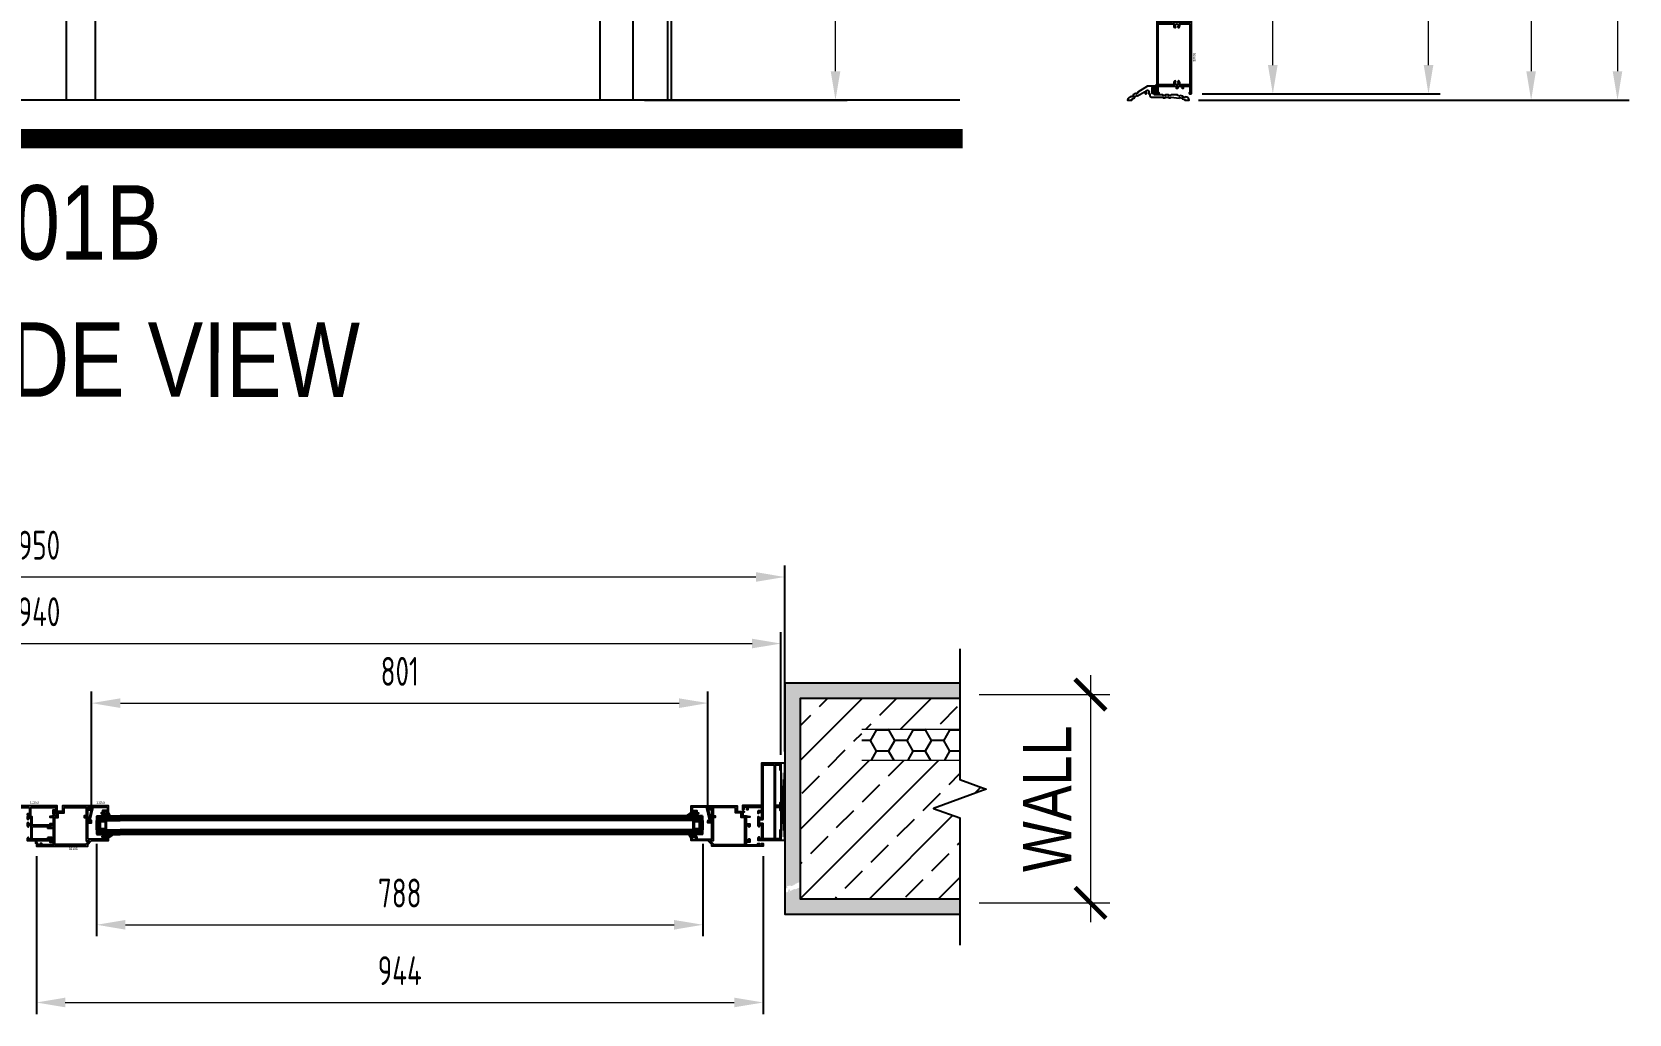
# Model space of a CAD drawing. Header units: inches. Extents: x 73201 to 76807, y -104362 to -100177.
# Drawn here: x 74732 to 76807, y -104232 to -102958 of the extents above; entities that cross this region are included whole.
import ezdxf
from ezdxf.enums import TextEntityAlignment as Align

# ---------------------------------------------------------------- set-up
doc = ezdxf.new("R2010")
doc.units = ezdxf.units.IN
doc.header["$MEASUREMENT"] = 0
doc.header["$PDMODE"] = 2
doc.linetypes.add('CONTINUA', pattern=[0])
for name, color, linetype in [('ALF - Aluminum Section', 3, 'Continuous'), ('DIM-IN', 12, 'Continuous'), ('HAT-WIN', 8, 'Continuous'), ('INSULATION', 27, 'Continuous'), ('PC HATCH', 44, 'Continuous'), ('screen', 7, 'Continuous'), ('STAIR', 9, 'Continuous'), ('TITLE', 1, 'Continuous'), ('WALL', 232, 'Continuous')]:
    doc.layers.add(name, color=color, linetype=linetype)
doc.styles.add('DIM TEXT', font='dim.shx', dxfattribs={"width": 0.8})
doc.styles.add('ORGADATA', font='txt', dxfattribs={"oblique": 1})
doc.styles.add('style1', font='sanss___.ttf', dxfattribs={"width": 0.8})
doc.styles.add('STYLETITLE', font='arial.ttf', dxfattribs={"height": 5})
doc.dimstyles.new('DIM-IN', dxfattribs={"dimtxt": 62.5, "dimasz": 40, "dimexe": 25, "dimexo": 25, "dimgap": 25, "dimtad": 1, "dimdec": 0, "dimzin": 0, "dimdsep": 46, "dimtxsty": 'style1', "dimblk": 'ARCHTICK', "dimcen": 0.09, "dimdle": 25, "dimclrd": 1, "dimclre": 1, "dimclrt": 2, "dimadec": 0, "dimazin": 0, "dimtfac": 1, "dimtdec": 0, "dimtofl": 0, "dimtmove": 2, "dimatfit": 3, "dimfxl": 0, "dimtolj": 1, "dimtzin": 0, "dimlwd": 9, "dimlwe": 9, "dimarcsym": 0})
doc.dimstyles.new('PMI-15', dxfattribs={"dimscale": 15, "dimtxt": 2.5, "dimasz": 2.5, "dimexe": 1, "dimexo": 1, "dimgap": 1.5, "dimtad": 1, "dimdec": 0, "dimzin": 0, "dimdsep": 46, "dimtxsty": 'DIM TEXT', "dimcen": 0, "dimclrd": 252, "dimclre": 252, "dimclrt": 1, "dimadec": 1, "dimazin": 0, "dimtfac": 1, "dimtdec": 0, "dimtofl": 0, "dimtmove": 0, "dimatfit": 3, "dimfxl": 0, "dimtolj": 1, "dimtzin": 0, "dimlwd": 9, "dimlwe": -1, "dimarcsym": 0})

# ---------------------------------------------------------------- blocks, each defined once
blk = doc.blocks.new('APC-16101', base_point=(36.08, 16.13))
at = {"color": 40, "linetype": 'Continuous'}
blk.add_lwpolyline([(71.08, 34.13), (62.08, 34.13), (49.55, 26.491), (49.63, 25.462), (47.488, 24.173), (46.544, 24.772), (43.546, 22.966), (43.633, 21.852), (41.492, 20.562), (40.674, 21.081), (37.666, 19.246, 0.230508), (36.08, 16.13), (41.773, 16.13), (41.773, 17.23), (45.181, 19.282), (45.093, 20.396), (48.092, 22.202), (49.036, 21.603), (58.080822, 27.048893, 0.173459), (59.039923, 24.530167, 1.00023), (60.559846, 25.830334, -2.170229), (63.600923, 25.829833, 0.969922), (65.08, 24.48499), (65.08, 22.13, 0.414214), (67.08, 20.13), (82.08, 20.13), (82.58, 19.13), (85.08, 19.13), (85.58, 20.13), (89.08, 20.13), (89.58, 19.13), (92.08, 19.13), (92.58, 20.13), (103.04, 18.868), (103.775, 19.71), (107.163, 18.832), (107.396, 17.739), (110.387, 16.964), (110.387, 16.13), (116.08, 16.13, 0.334698), (113.111, 19.921), (111.191, 20.434), (110.51, 19.653), (108.09, 20.28), (107.856, 21.373), (104.468, 22.252), (103.733, 21.409), (101.313, 22.036), (101.08, 23.13), (92.58, 23.13), (92.08, 22.13), (89.58, 22.13), (89.08, 23.13), (85.58, 23.13), (85.08, 22.13), (82.58, 22.13), (82.08, 23.13), (71.08, 23.13), (71.08, 26.13), (70.08, 26.13), (69.08, 24.63), (68.08, 24.63), (68.08, 32.63), (69.08, 32.63), (70.08, 31.13), (71.08, 31.13), (71.08, 34.13)], format="xyb", close=True, dxfattribs=at)
blk = doc.blocks.new('*U121')
at = {"color": 1, "linetype": 'Continuous'}
for p, q in [((0.707962, 7.023818), (1.20759, 6.52419)), ((0.801602, 12.115379), (1.286696, 12.600473)), ((0.888922, 11.085499), (1.567108, 10.407313)), ((0.893309, 10.085766), (2.641304, 11.83376)), ((0.893309, 8.959792), (2.819341, 7.03376)), ((0.893309, 7.964445), (1.536694, 8.60783)), ((1.92948, 6.879296), (5.802508, 10.752324)), ((2.261982, 11.83376), (3.594064, 10.501677)), ((2.936021, 12.128477), (5.936021, 15.128477)), ((2.936021, 14.249798), (3.619983, 14.93376)), ((2.936021, 13.281041), (4.322119, 11.894943)), ((2.936021, 5.764516), (4.765011, 7.593507)), ((2.936021, 6.91708), (5.166778, 4.686323)), ((2.936021, 4.795759), (3.198021, 4.53376)), ((3.036021, 10.107157), (3.773036, 10.844172)), ((3.036021, 8.9384), (4.765156, 7.209265)), ((3.404622, 14.93376), (5.050174, 13.288208)), ((3.594064, 10.501677), (5.431677, 8.664064)), ((3.773036, 10.844172), (5.13602, 12.207156)), ((3.826585, 4.53376), (5.756744, 6.463919)), ((4.322119, 11.894943), (5.918417, 10.298645)), ((4.77974, 15.679963), (5.778228, 14.681474)), ((4.904213, 7.070208), (5.729975, 6.244446)), ((4.926809, 7.755305), (5.608519, 8.437014)), ((4.954608, 16.268384), (5.300673, 16.61445)), ((5.050174, 13.288208), (5.249779, 13.088604)), ((5.709815, 8.385927), (5.854738, 8.241003)), ((5.778228, 14.681474), (5.936021, 14.523681))]:
    blk.add_line(p, q, dxfattribs=at)
blk = doc.blocks.new('APC-TH00001', base_point=(0.672197, 4.53376))
at = {"color": 1, "linetype": 'Continuous'}
for points in [[(1.245281, 12.633597, 0.522581), (0.777943, 12.394426), (0.893309, 11.03376), (0.893309, 7.93376), (0.731319, 7.066127, 0.79793), (1.245281, 6.544642), (2.245281, 7.03376), (2.936021, 7.03376), (2.936021, 4.53376), (4.635881, 4.53376, 0.379095), (5.628525, 5.412687), (5.936021, 7.93376), (5.928908, 7.875438, 1.022189), (4.935985, 8.03351), (4.865649, 5.900956), (4.765649, 5.900956), (4.764801, 8.151234, -0.309074), (4.89215, 8.337573, 0.350249), (5.936021, 10.033759, 0.224018), (5.208178, 11.577009, -0.224338), (5.136021, 11.731333), (5.13602, 12.53376, -0.261971), (5.63602, 13.533761), (5.736021, 13.533761, 0.324936), (5.936021, 13.833761), (5.936021, 16.133118, 0.865075), (4.956738, 16.275552), (4.706749, 15.434352, -0.331924), (4.035752, 14.93376), (2.936021, 14.93376), (2.936021, 11.83376), (2.245281, 11.83376), (1.245281, 12.633597)], [(3.036021, 10.233759), (3.036021, 8.633759, -0.414214), (2.536021, 8.133759), (2.036021, 8.133759, -0.414214), (1.536021, 8.633759), (1.536021, 10.233759, -0.414214), (2.036021, 10.733759), (2.536021, 10.733759, -0.414214), (3.036021, 10.233759)]]:
    blk.add_lwpolyline(points, format="xyb", close=True, dxfattribs=at)
at = {"color": 1}
blk.add_blockref('*U121', (0, 0), dxfattribs=at)
blk = doc.blocks.new('APC-33065', base_point=(100.3, -57.1))
at = {"color": 40, "linetype": 'Continuous'}
for points in [[(100.3, -57.1), (100.3, 62.9), (105.3, 62.9), (105.3, 61.25, -1), (104.1, 61.25), (104.1, 61.65), (101.8, 61.65), (101.8, 56.65), (104.1, 56.65), (104.1, 57.05, -1), (105.3, 57.05), (105.3, 55.4), (102.3, 55.4), (102.3, 35.9), (123.5, 35.9), (123.5, 40.9), (125.7, 40.9, -0.414214), (127.3, 39.3), (127.3, 38.9), (125.3, 38.9), (125.3, 35.9), (143.3, 35.9), (143.3, 38.9), (141.3, 38.9), (141.3, 39.3, -0.414214), (142.9, 40.9), (145.3, 40.9), (145.3, -57.1), (143.3, -57.1, -0.414214), (142.3, -56.1), (142.3, -55.6), (143.3, -55.6), (143.3, -47.1), (120, -47.1), (120, -49.4), (118, -49.4, -1), (118, -48.4), (119, -48.4), (119, -47.1), (111.5, -47.1), (111.5, -48.4), (112.5, -48.4, -1), (112.5, -49.4), (110.5, -49.4), (110.5, -47.1), (102.3, -47.1), (102.3, -55.6), (103.3, -55.6), (103.3, -56.1, -0.414214), (102.3, -57.1), (100.3, -57.1)], [(102.3, 33.9), (102.3, -45.1), (115.835898, -45.1, -0.317837), (116.259681, -40.50068, -1), (117.779841, -41.80034, 2.170601), (120.820159, -41.80034, -1), (122.340319, -40.50068, -0.317837), (122.764102, -45.1), (143.3, -45.1), (143.3, 33.9), (122.764102, 33.9, -0.317837), (122.340319, 29.30068, -1), (120.820159, 30.60034, 2.170601), (117.779841, 30.60034, -1), (116.259681, 29.30068, -0.317837), (115.835898, 33.9), (102.3, 33.9)]]:
    blk.add_lwpolyline(points, format="xyb", close=True, dxfattribs=at)
blk = doc.blocks.new('APC-11600', base_point=(-100, 0))
at = {"color": 40, "linetype": 'Continuous'}
for points in [[(0, 30), (-12.75, 30, -1), (-12.75, 31.5), (-2, 31.5), (-2, 36.9), (-43, 36.9), (-43, 31.5), (-39.75, 31.5, -1), (-39.75, 30), (-48.25, 30, -1), (-48.25, 31.5), (-45, 31.5), (-45, 36.9), (-98, 36.9), (-98, 31.5), (-91.75, 31.5, -1), (-91.75, 30), (-100, 30), (-100, 55), (-45, 55), (-45, 80), (-39.8, 80), (-39.8, 78.45, -0.414214), (-40.55, 77.7), (-41.1, 77.7), (-41.1, 78.6), (-43.5, 78.6), (-43.5, 73.8), (-41.1, 73.8), (-41.1, 74.7), (-40.55, 74.7, -0.414214), (-39.8, 73.95), (-39.8, 72.4), (-43, 72.4), (-43, 55), (-38, 55), (-38, 59.5, -0.414214), (-37.5, 60), (-35.541204, 60, -0.339454), (-35.251427, 59.777646), (-35.010272, 58.877646, -0.493145), (-35.30005, 58.5), (-36.5, 58.5), (-36.5, 55), (-29, 55), (-29, 58.5), (-30.2, 58.5, -0.493145), (-30.489778, 58.877646), (-30.248623, 59.777646, -0.339454), (-29.958846, 60), (-19.3, 60, -0.414214), (-17.8, 58.5), (-17.8, 58), (-19.9, 58), (-19.9, 55), (-1.8, 55), (-1.8, 58), (-4, 58), (-4, 58.4, -0.414214), (-2.4, 60), (0, 60)], [(-27.5, 53), (-98, 53), (-98, 38.9), (-2, 38.9), (-2, 53), (-21.3999, 53, -0.414214), (-21.8999, 53.5), (-21.8999, 58), (-26.4, 58, 0.414214), (-27, 57.4), (-27, 53.5, -0.414214), (-27.5, 53)]]:
    blk.add_lwpolyline(points, format="xyb", close=True, dxfattribs=at)
blk = doc.blocks.new('APC-32105', base_point=(-48.2, -23.67))
at = {"color": 40, "linetype": 'Continuous'}
blk.add_lwpolyline([(3.8, 48.08), (3.8, 10.33), (-3.2, 10.33), (-3.2, 1.23, -0.857195), (-4.176627, 1.078915), (-4.7, 2.73), (-9.2, 2.73), (-9.2, -1.67), (-9.703995, -5.833078, -0.938672), (-10.7, -5.77), (-10.7, -1.67), (-14.7, -1.67), (-14.95, -1.42), (-15.2, -1.67), (-19.2, -1.67), (-19.2, -6.27), (-22.95, -6.27, -1), (-22.95, -4.77), (-21.2, -4.77), (-21.2, -1.67), (-41.2, -1.67), (-41.2, -4.77), (-39.45, -4.77, -1), (-39.45, -6.27), (-43.2, -6.27), (-43.2, -1.67), (-46.6, -1.67), (-46.6, -16.67), (-44.7, -16.67), (-44.7, -18.37, -1), (-45.7, -18.37), (-45.7, -17.92), (-47.2, -17.92), (-47.2, -22.42), (-45.7, -22.42), (-45.7, -21.97, -1), (-44.7, -21.97), (-44.7, -23.67), (-48.2, -23.67), (-48.2, 43.08), (-46.2, 43.08), (-41, 48.08), (-41, 70.08), (-36.3, 70.08), (-36.3, 68.33, -1), (-37.3, 68.33), (-37.3, 68.83), (-39.8, 68.83), (-39.8, 63.83), (-37.3, 63.83), (-37.3, 64.33, -1), (-36.3, 64.33), (-36.3, 62.58), (-39.3, 62.58), (-39.3, 44.33, 0.414216), (-38.049989, 43.08), (-18, 43.08), (-18, 48.08), (-15.8, 48.08, -0.414214), (-14.2, 46.48), (-14.2, 46.08), (-16.2, 46.08), (-16.2, 43.08), (1.8, 43.08), (1.8, 46.08), (-0.2, 46.08), (-0.2, 46.48, -0.414214), (1.4, 48.08), (3.8, 48.08)], format="xyb", close=True, dxfattribs=at)
blk.add_lwpolyline([(1.8, 12.33), (1.8, 41.08), (-9.2, 41.08), (-9.2, 38.58), (-11.2, 38.58), (-11.2, 41.08), (-41.3, 41.08), (-41.3, 45.016971), (-46.2, 40.305432), (-46.2, 0.33), (-11.2, 0.33), (-11.2, 4.73), (-5.2, 4.73), (-5.2, 12.33), (1.8, 12.33)], close=True, dxfattribs=at)
blk = doc.blocks.new('APC-11256', base_point=(6.8, -49.1))
at = {"color": 40, "linetype": 'Continuous'}
blk.add_lwpolyline([(17.4, -31.95, -1), (16.3, -31.95), (16.3, -28.85, -1), (17.4, -28.85), (17.4, -29.3), (19.2, -29.3), (19.2, -24.3), (17.4, -24.3), (17.4, -24.75, -1), (16.3, -24.75), (16.3, -22.8), (26.3, -22.8), (26.3, -44.05, -0.830877), (24.850333, -44.320123), (22.4, -44.900701), (22.4, -46.9), (22.8, -47.13094), (22.8, -47.3), (21.1, -49), (21.1, -45.208721), (9.4, -47.980898), (9.4, -48.1, -0.833502), (7.464895, -48.454372), (6.8, -46.7), (8.3, -46.7), (24.8, -42.790519), (24.8, -25.3, 0.414225), (23.799961, -24.3), (21.3, -24.3, 0.414223), (20.3, -25.300034), (20.3, -30.4), (17.4, -30.4), (17.4, -31.95)], format="xyb", close=True, dxfattribs=at)
blk = doc.blocks.new('APC-R005006E', base_point=(56.882605, -4.18531))
at = {"color": 1, "linetype": 'Continuous'}
for p, q in [((54.447421, -1.630742), (54.14923, -1.928934)), ((56.882626, -5.251091), (54.169266, -2.537731)), ((54.176237, -1.455673), (58.145523, -4.018134)), ((55.321092, -10.424749), (54.185808, -9.289465)), ((55.266005, -2.159197), (54.188485, -3.236716)), ((56.882618, -5.930737), (54.20117, -8.612185)), ((56.88261, -6.598113), (54.20334, -3.918844)), ((55.836286, -9.592904), (54.212246, -7.968865)), ((56.084589, -2.687652), (54.213771, -4.558469)), ((56.882634, -4.583683), (54.220608, -7.245709)), ((56.866673, -7.929214), (54.221505, -5.284046)), ((56.351479, -8.761059), (54.224304, -6.633884)), ((56.903172, -3.216106), (54.224638, -5.894641)), ((57.18189, -6.978504), (54.31394, -9.846454)), ((54.314396, -11.7), (54.43258, -10.080754)), ((55.708985, -9.798447), (54.354311, -11.153122)), ((54.805899, -11.256594), (54.37799, -10.828686)), ((57.348864, -7.150655), (54.504775, -11.742796)), ((57.166599, -4.188025), (54.904197, -1.925624)), ((56.882636, -4.346484), (56.882608, -6.823128)), ((56.982608, -6.92313), (57.262171, -7.000812)), ((58.1, -4.207171), (57.051075, -4.185656)), ((57.721756, -3.744561), (57.276047, -4.19027)), ((57.358515, -7.074018), (57.288965, -7.004469))]:
    blk.add_line(p, q, dxfattribs=at)
for centre, radius, start, end in [((54.16258, -1.482384), 0.03, 62.920284, 180), ((-66.656758, -6.209639), 120.881807, 358.368866, 2.241204), ((54.505588, -9.673056), 0.330292, 176.086981, 191.06523), ((53.898073, -10.212565), 0.55406, 16.875586, 59.240777), ((54.414396, -11.7), 0.1, 180, 334.6618), ((54.33258, -10.080754), 0.1, 0, 16.875586), ((57.040631, -4.343336), 0.158026, 86.210245, 181.141449), ((56.982608, -6.82313), 0.1, 179.999171, 270), ((57.262171, -7.100812), 0.1, 330.103655, 90), ((58.1, -4.107171), 0.1, 270, 62.920284)]:
    blk.add_arc(centre, radius, start, end, dxfattribs=at)
blk = doc.blocks.new('*U152')
at = {"color": 7, "linetype": 'Continuous'}
for p, q in [((-143.005684, 3238.6), (-131.005684, 3238.6)), ((-143.005684, 3238.2), (-131.005684, 3238.2)), ((-143.005684, 3237.8), (-131.005684, 3237.8)), ((-143.005684, 3237.4), (-131.005684, 3237.4)), ((-143.005684, 3237), (-131.005684, 3237)), ((-143.005684, 3236.6), (-131.005684, 3236.6)), ((-143.005684, 3236.2), (-141.805684, 3236.2)), ((-132.205684, 3236.2), (-131.005684, 3236.2)), ((-143.005684, 3235.8), (-142.205684, 3235.8)), ((-143.005684, 3235.4), (-142.605684, 3235.4)), ((-143.005684, 3235), (-142.995684, 3235)), ((-131.805684, 3235.8), (-131.005684, 3235.8)), ((-131.405684, 3235.4), (-131.005684, 3235.4)), ((-131.015684, 3235), (-131.005684, 3235))]:
    blk.add_line(p, q, dxfattribs=at)
blk = doc.blocks.new('APC-S032004E', base_point=(91.251609, -5.836221))
at = {"color": 1, "linetype": 'Continuous'}
for p, q in [((88.304506, -1.34813), (88.914441, -0.738195)), ((88.378472, -10.638825), (89.721774, -12.481602)), ((88.385173, -5.810393), (91.436409, -8.861629)), ((88.405711, -10.676193), (88.84281, -10.239095)), ((88.598218, -1.982322), (92.509035, -5.89314)), ((88.614549, -6.42624), (89.041749, -5.999041)), ((88.642414, -10.108749), (89.166207, -10.632542)), ((89.457827, -6.237801), (88.67278, -5.787314)), ((88.73599, -0.773056), (90.976745, -3.013811)), ((89.435534, -10.960207), (88.751294, -10.127756)), ((88.758831, -2.240843), (89.740428, -1.259246)), ((88.973644, -11.455299), (89.455143, -10.9738)), ((89.17056, -7.217268), (91.967686, -4.420142)), ((89.246127, -3.100586), (90.297242, -2.04947)), ((89.535158, -11.001493), (91.242531, -12.708866)), ((89.541577, -12.234404), (91.35133, -10.424651)), ((92.781706, -5.575387), (89.552996, -0.993245)), ((89.632379, -8.102487), (91.251609, -6.483257)), ((89.666991, -4.02676), (90.854057, -2.839694)), ((89.739534, -8.511792), (91.173323, -9.945582)), ((89.744961, -4.476104), (91.160691, -5.891834)), ((89.750025, -4.613286), (89.757367, -6.06332)), ((89.753438, -5.287351), (91.410871, -3.629918)), ((89.756208, -5.834389), (91.251609, -7.329791)), ((89.75821, -12.571584), (91.242531, -14.055905)), ((89.75908, -9.322824), (91.251609, -7.830295)), ((89.75908, -8.782954), (89.75908, -10.802929)), ((89.75908, -10.669863), (91.173323, -9.25562)), ((89.75908, -9.878377), (91.242531, -11.361828)), ((89.760156, -12.599414), (89.760156, -13.32027)), ((89.763955, -13.359065), (91.242531, -11.880489)), ((89.802676, -13.44356), (90.647985, -14.523289)), ((90.340072, -14.129986), (91.242531, -13.227527)), ((91.173323, -10.424651), (91.173323, -8.861629)), ((91.173323, -8.861629), (92.570868, -8.861629)), ((92.570868, -10.424651), (91.173323, -10.424651)), ((91.242531, -14.087122), (91.242531, -11.081977)), ((91.242531, -11.081977), (92.441386, -11.081977)), ((91.251609, -8.204303), (91.251609, -6.101772)), ((92.441386, -8.204303), (91.251609, -8.204303)), ((91.281373, -5.836221), (91.922908, -5.89314)), ((91.567314, -8.861629), (92.22464, -8.204303)), ((91.652393, -10.424651), (92.309719, -11.081977)), ((91.848342, -5.886524), (92.524501, -5.210365)), ((91.922908, -5.89314), (92.320107, -5.89314)), ((92.041043, -11.081977), (93.228537, -9.894483)), ((92.126122, -8.204303), (93.228537, -9.306718)), ((92.320107, -5.89314), (92.598981, -5.89314)), ((92.47276, -11.245019), (92.623469, -11.395727)), ((92.512153, -7.91679), (92.581446, -7.847497)), ((93.228537, -8.510477), (92.553493, -7.818858)), ((92.553493, -11.467422), (93.228537, -10.775803)), ((92.570868, -9.205114), (93.228537, -8.547444)), ((92.570868, -8.861629), (92.570868, -10.424651)), ((92.570868, -9.996087), (93.228537, -10.653757)), ((93.228537, -10.775803), (93.228537, -8.510477))]:
    blk.add_line(p, q, dxfattribs=at)
for centre, radius, start, end in [((88.510815, -5.979677), 0.210815, 99.895238, 225.918561), ((88.620938, -10.429855), 0.320092, 101.360732, 220.756604), ((88.906408, -1.352107), 0.601915, 116.623646, 213.658301), ((82.810673, -11.096689), 7.449703, 25.498485, 41.801068), ((75.047549, -10.580251), 16.048209, 25.470036, 33.658301), ((88.543245, -6.16558), 0.399525, 80.104762, 99.895238), ((88.632452, -10.487163), 0.378545, 71.702989, 101.360732), ((88.538706, -6.191597), 0.425936, 71.652752, 80.104762), ((88.964305, -1.467605), 0.731113, 63.376354, 116.623646), ((88.772335, -1.850567), 1.159496, 47.679597, 63.376354), ((89.55908, -10.802929), 0.2, 231.849244, 0), ((89.557369, -6.064332), 0.2, 240.151286, 0.29008), ((87.868452, -8.782954), 1.890628, 0, 28.194813), ((87.547933, -4.625897), 2.202128, 0.32811, 25.470036), ((89.560156, -12.599414), 0.2, 0, 36.090389), ((89.960156, -13.32027), 0.2, 180, 218.057005), ((90.805464, -14.4), 0.2, 218.057005, 285.697834), ((90.717531, -14.087122), 0.525, 285.697834, 0), ((91.269562, -5.969341), 0.133643, 84.929831, 262.279893), ((93.706265, -8.363167), 1.274816, 154.724545, 172.841369), ((93.706265, -10.923113), 1.274816, 187.158631, 205.275455), ((92.616497, -5.691798), 0.202102, 265.027939, 35.169634)]:
    blk.add_arc(centre, radius, start, end, dxfattribs=at)
blk = doc.blocks.new('*U143')
at = {"color": 7, "linetype": 'Continuous'}
for p, q in [((-1793.800049, 48.178404), (-1793.800049, 36.178404)), ((-1793.400049, 48.178404), (-1793.400049, 36.178404)), ((-1793.000049, 48.178404), (-1793.000049, 36.178404)), ((-1792.600049, 48.178404), (-1792.600049, 36.178404)), ((-1792.200049, 48.178404), (-1792.200049, 36.178404)), ((-1791.800049, 48.178404), (-1791.800049, 36.178404)), ((-1791.400049, 48.178404), (-1791.400049, 46.828404)), ((-1791.000049, 48.178404), (-1791.000049, 47.228404)), ((-1790.600049, 48.178404), (-1790.600049, 47.628404)), ((-1790.200049, 48.178404), (-1790.200049, 48.028404)), ((-1791.400049, 37.528404), (-1791.400049, 36.178404)), ((-1791.000049, 37.128404), (-1791.000049, 36.178404)), ((-1790.600049, 36.728404), (-1790.600049, 36.178404)), ((-1790.200049, 36.328404), (-1790.200049, 36.178404))]:
    blk.add_line(p, q, dxfattribs=at)
blk = doc.blocks.new('APC-11253', base_point=(29.8, -35.2))
at = {"color": 40, "linetype": 'Continuous'}
blk.add_lwpolyline([(31.6, -27.7), (31.6, -11.2, -0.414214), (32.6, -10.2), (40.2, -10.2), (40.2, -12.65, 1), (41.3, -12.65), (41.3, -10.2), (43.8, -10.2), (43.8, -13.2), (46.3, -13.2), (47.3, -12.2), (47.3, -11.7), (45.6, -11.7), (45.6, -8.2), (53, -8.2), (53, -11.7), (51.3, -11.7), (51.3, -12.2), (52.3, -13.2), (55.3, -13.2), (56.8, -11.7), (56.8, -11.2), (54.8, -11.2), (54.8, -8.2), (72.8, -8.2), (72.8, -11.2), (70.8, -11.2), (70.8, -11.7), (72.3, -13.2), (74.8, -13.2), (74.8, -2.2), (77.9, -2.2), (76.1, -0.4), (74.8, -0.4), (74.8, 15.3), (73, 15.3), (73, 15.1, -1), (72.4, 15.1), (72.4, 16.9), (73, 17.24641), (71.442173, 19.377065, 0.725394), (70.9, 19.2), (70.9, 13.8, 0.414214), (71.4, 13.3), (73, 13.3), (73, -5.4, -0.414214), (72, -6.4), (57.6, -6.4, -0.414214), (56.6, -5.4), (56.6, 13.3), (58.2, 13.3, 0.414214), (58.7, 13.8), (58.7, 19.2, 0.725394), (58.157827, 19.377065), (56.6, 17.24641), (57.2, 16.9), (57.2, 15.1, -1.000023), (56.6, 15.100014), (56.6, 15.3), (54.8, 15.3), (54.8, -6.4), (43.8, -6.4), (43.8, -8.4), (32.6, -8.4, -0.414214), (31.6, -7.4), (31.6, 24.3), (35.2, 24.3), (35.2, 20.5), (39.9, 20.5), (39.9, 23.25, 1), (38.4, 23.25), (38.4, 22), (36.7, 22), (36.7, 26.1), (29.8, 26.1), (29.8, -35.2), (34.8, -35.2), (34.8, -33.5, 1), (33.7, -33.5), (33.7, -33.95), (31.3, -33.95), (31.3, -28.95), (33.7, -28.95), (33.7, -29.4, 1), (34.8, -29.4), (34.8, -27.7), (31.6, -27.7)], format="xyb", close=True, dxfattribs=at)
blk = doc.blocks.new('*D250')
at = {"layer": 'Defpoints', "color": 0}
for p in [(73760.1, -103665), (73760.1, -103906.7), (75710.1, -103906.7)]:
    blk.add_point(p, dxfattribs=at)
at = {"layer": 'screen', "color": 252}
for p, q in [((73760.1, -103891.7), (73760.1, -103650)), ((75710.1, -103891.7), (75710.1, -103650))]:
    blk.add_line(p, q, dxfattribs=at)
at = {"layer": 'screen', "color": 252, "lineweight": 9}
blk.add_line((75672.6, -103665), (73797.6, -103665), dxfattribs=at)
at = {"layer": 'screen', "color": 252}
for points in [[(73797.6, -103658.7), (73797.6, -103671.2), (73760.1, -103665)], [(75672.6, -103658.7), (75672.6, -103671.2), (75710.1, -103665)]]:
    blk.add_solid(points, dxfattribs=at)
at = {"layer": 'screen', "color": 1, "insert": (74735.1, -103623.7), "char_height": 37.5, "attachment_point": 5, "style": 'DIM TEXT'}
blk.add_mtext('\\A1;1950', dxfattribs=at)
blk = doc.blocks.new('*D251')
at = {"layer": 'Defpoints', "color": 0}
for p in [(75705.1, -103751.4), (73765.1, -103910.8), (75705.1, -103910.8)]:
    blk.add_point(p, dxfattribs=at)
at = {"layer": 'screen', "color": 252}
for p, q in [((73765.1, -103895.8), (73765.1, -103736.4)), ((75705.1, -103895.8), (75705.1, -103736.4))]:
    blk.add_line(p, q, dxfattribs=at)
at = {"layer": 'screen', "color": 252, "lineweight": 9}
blk.add_line((73802.6, -103751.4), (75667.6, -103751.4), dxfattribs=at)
at = {"layer": 'screen', "color": 252}
for points in [[(73802.6, -103745.1), (73802.6, -103757.6), (73765.1, -103751.4)], [(75667.6, -103745.1), (75667.6, -103757.6), (75705.1, -103751.4)]]:
    blk.add_solid(points, dxfattribs=at)
at = {"layer": 'screen', "color": 1, "insert": (74735.1, -103710.1), "char_height": 37.5, "attachment_point": 5, "style": 'DIM TEXT'}
blk.add_mtext('\\A1;1940', dxfattribs=at)
blk = doc.blocks.new('*D253')
at = {"layer": 'Defpoints', "color": 0}
for p in [(74738.1, -104012.4), (75682.1, -104012.4), (75682.1, -104217.3)]:
    blk.add_point(p, dxfattribs=at)
at = {"layer": 'screen', "color": 252}
for p, q in [((74738.1, -104027.4), (74738.1, -104232.3)), ((75682.1, -104027.4), (75682.1, -104232.3))]:
    blk.add_line(p, q, dxfattribs=at)
at = {"layer": 'screen', "color": 252, "lineweight": 9}
blk.add_line((74775.6, -104217.3), (75644.6, -104217.3), dxfattribs=at)
at = {"layer": 'screen', "color": 252}
for points in [[(74775.6, -104211), (74775.6, -104223.5), (74738.1, -104217.3)], [(75644.6, -104211), (75644.6, -104223.5), (75682.1, -104217.3)]]:
    blk.add_solid(points, dxfattribs=at)
at = {"layer": 'screen', "color": 1, "insert": (75210.1, -104176), "char_height": 37.5, "attachment_point": 5, "style": 'DIM TEXT'}
blk.add_mtext('\\A1;944', dxfattribs=at)
blk = doc.blocks.new('*D255')
at = {"layer": 'Defpoints', "color": 0}
for p in [(74816.3, -103996.2), (75603.9, -103996.2), (75603.9, -104116.4)]:
    blk.add_point(p, dxfattribs=at)
at = {"layer": 'screen', "color": 252}
for p, q in [((74816.3, -104011.2), (74816.3, -104131.4)), ((75603.9, -104011.2), (75603.9, -104131.4))]:
    blk.add_line(p, q, dxfattribs=at)
at = {"layer": 'screen', "color": 252, "lineweight": 9}
blk.add_line((74853.8, -104116.4), (75566.4, -104116.4), dxfattribs=at)
at = {"layer": 'screen', "color": 252}
for points in [[(74853.8, -104110.2), (74853.8, -104122.7), (74816.3, -104116.4)], [(75566.4, -104110.2), (75566.4, -104122.7), (75603.9, -104116.4)]]:
    blk.add_solid(points, dxfattribs=at)
at = {"layer": 'screen', "color": 1, "insert": (75210.1, -104075.2), "char_height": 37.5, "attachment_point": 5, "style": 'DIM TEXT'}
blk.add_mtext('\\A1;788', dxfattribs=at)
blk = doc.blocks.new('*D257')
at = {"layer": 'Defpoints', "color": 0}
for p in [(75610.4, -103828.7), (74809.8, -103982.9), (75610.4, -103982.9)]:
    blk.add_point(p, dxfattribs=at)
at = {"layer": 'screen', "color": 252}
for p, q in [((74809.8, -103967.9), (74809.8, -103813.7)), ((75610.4, -103967.9), (75610.4, -103813.7))]:
    blk.add_line(p, q, dxfattribs=at)
at = {"layer": 'screen', "color": 252, "lineweight": 9}
blk.add_line((74847.3, -103828.7), (75572.9, -103828.7), dxfattribs=at)
at = {"layer": 'screen', "color": 252}
for points in [[(74847.3, -103822.5), (74847.3, -103835), (74809.8, -103828.7)], [(75572.9, -103822.5), (75572.9, -103835), (75610.4, -103828.7)]]:
    blk.add_solid(points, dxfattribs=at)
at = {"layer": 'screen', "color": 1, "insert": (75210.1, -103787.5), "char_height": 37.5, "attachment_point": 5, "style": 'DIM TEXT'}
blk.add_mtext('\\A1;801', dxfattribs=at)
blk = doc.blocks.new('*D258')
at = {"layer": 'Defpoints', "color": 0}
for p in [(76237.8, -100671), (76232.4, -103046), (76791.7, -103046)]:
    blk.add_point(p, dxfattribs=at)
at = {"layer": 'screen', "color": 252}
for p, q in [((76252.8, -100671), (76806.7, -100671)), ((76247.4, -103046), (76806.7, -103046))]:
    blk.add_line(p, q, dxfattribs=at)
at = {"layer": 'screen', "color": 252, "lineweight": 9}
blk.add_line((76791.7, -100708.5), (76791.7, -103008.5), dxfattribs=at)
at = {"layer": 'screen', "color": 252}
for points in [[(76785.4, -100708.5), (76797.9, -100708.5), (76791.7, -100671)], [(76785.4, -103008.5), (76797.9, -103008.5), (76791.7, -103046)]]:
    blk.add_solid(points, dxfattribs=at)
at = {"layer": 'screen', "color": 1, "insert": (76750.4, -101858.5), "char_height": 37.5, "attachment_point": 5, "rotation": 90, "style": 'DIM TEXT'}
blk.add_mtext('\\A1;2375', dxfattribs=at)
blk = doc.blocks.new('*D259')
at = {"layer": 'Defpoints', "color": 0}
for p in [(76228.8, -100676), (76232.4, -103046), (76679.5, -103046)]:
    blk.add_point(p, dxfattribs=at)
at = {"layer": 'screen', "color": 252}
for p, q in [((76243.8, -100676), (76694.5, -100676)), ((76247.4, -103046), (76694.5, -103046))]:
    blk.add_line(p, q, dxfattribs=at)
at = {"layer": 'screen', "color": 252, "lineweight": 9}
blk.add_line((76679.5, -100713.5), (76679.5, -103008.5), dxfattribs=at)
at = {"layer": 'screen', "color": 252}
for points in [[(76673.2, -100713.5), (76685.7, -100713.5), (76679.5, -100676)], [(76673.2, -103008.5), (76685.7, -103008.5), (76679.5, -103046)]]:
    blk.add_solid(points, dxfattribs=at)
at = {"layer": 'screen', "color": 1, "insert": (76638.2, -101861), "char_height": 37.5, "attachment_point": 5, "rotation": 90, "style": 'DIM TEXT'}
blk.add_mtext('\\A1;2370', dxfattribs=at)
blk = doc.blocks.new('*D260')
at = {"layer": 'Defpoints', "color": 0}
for p in [(76243.5, -100699), (76546.2, -100699), (76237.3, -103038)]:
    blk.add_point(p, dxfattribs=at)
at = {"layer": 'screen', "color": 252}
for p, q in [((76258.5, -100699), (76561.2, -100699)), ((76252.3, -103038), (76561.2, -103038))]:
    blk.add_line(p, q, dxfattribs=at)
at = {"layer": 'screen', "color": 252, "lineweight": 9}
blk.add_line((76546.2, -103000.5), (76546.2, -100736.5), dxfattribs=at)
at = {"layer": 'screen', "color": 252}
for points in [[(76540, -100736.5), (76552.5, -100736.5), (76546.2, -100699)], [(76540, -103000.5), (76552.5, -103000.5), (76546.2, -103038)]]:
    blk.add_solid(points, dxfattribs=at)
at = {"layer": 'screen', "color": 1, "insert": (76505, -101868.5), "char_height": 37.5, "attachment_point": 5, "rotation": 90, "style": 'DIM TEXT'}
blk.add_mtext('\\A1;2339', dxfattribs=at)
blk = doc.blocks.new('*D263')
at = {"layer": 'Defpoints', "color": 0}
for p in [(76238.3, -102021), (76344, -102021), (76238.3, -103038)]:
    blk.add_point(p, dxfattribs=at)
at = {"layer": 'screen', "color": 252}
for p, q in [((76253.3, -102021), (76359, -102021)), ((76253.3, -103038), (76359, -103038))]:
    blk.add_line(p, q, dxfattribs=at)
at = {"layer": 'screen', "color": 252, "lineweight": 9}
blk.add_line((76344, -103000.5), (76344, -102058.5), dxfattribs=at)
at = {"layer": 'screen', "color": 252}
for points in [[(76337.7, -102058.5), (76350.2, -102058.5), (76344, -102021)], [(76337.7, -103000.5), (76350.2, -103000.5), (76344, -103038)]]:
    blk.add_solid(points, dxfattribs=at)
at = {"layer": 'screen', "color": 1, "insert": (76302.7, -102529.5), "char_height": 37.5, "attachment_point": 5, "rotation": 90, "style": 'DIM TEXT'}
blk.add_mtext('\\A1;1017', dxfattribs=at)
blk = doc.blocks.new('*D247')
at = {"layer": 'Defpoints', "color": 0}
for p in [(74733.5, -102006.4), (75776, -102006.4), (75512.8, -103046, 0)]:
    blk.add_point(p, dxfattribs=at)
at = {"layer": 'screen', "color": 252}
for p, q in [((74748.5, -102006.4), (75791, -102006.4)), ((75527.8, -103046), (75791, -103046))]:
    blk.add_line(p, q, dxfattribs=at)
at = {"layer": 'screen', "color": 252, "lineweight": 9}
blk.add_line((75776, -103008.5), (75776, -102043.9), dxfattribs=at)
at = {"layer": 'screen', "color": 252}
for points in [[(75769.8, -102043.9), (75782.3, -102043.9), (75776, -102006.4)], [(75769.8, -103008.5), (75782.3, -103008.5), (75776, -103046)]]:
    blk.add_solid(points, dxfattribs=at)
at = {"layer": 'screen', "color": 1, "insert": (75703.5, -102526.2), "char_height": 37.5, "attachment_point": 5, "rotation": 90, "style": 'DIM TEXT'}
blk.add_mtext('\\A1;1017\\PFROM PANEL TO CENTER OF T', dxfattribs=at)
blk = doc.blocks.new('_ArchTick')
at = {"color": 0, "linetype": 'ByBlock', "const_width": 0.15}
blk.add_lwpolyline([(-0.5, -0.5), (0.5, 0.5)], dxfattribs=at)
blk = doc.blocks.new('*D245')
at = {"layer": 'Defpoints', "color": 0}
for p in [(75937.5, -103817.6), (75937.5, -104087.9), (76107.2, -104087.9)]:
    blk.add_point(p, dxfattribs=at)
at = {"layer": 'DIM-IN', "color": 1, "lineweight": 9}
for p, q in [((76107.2, -103792.6), (76107.2, -104112.9)), ((75962.5, -103817.6), (76132.2, -103817.6)), ((75962.5, -104087.9), (76132.2, -104087.9))]:
    blk.add_line(p, q, dxfattribs=at)
at = {"layer": 'DIM-IN', "color": 1, "lineweight": 9, "xscale": 40, "yscale": 40, "zscale": 40}
for p, rotation in [((76107.2, -103817.6), 90), ((76107.2, -104087.9), 270)]:
    blk.add_blockref('_ArchTick', p, dxfattribs=dict(at, rotation=rotation))
at = {"layer": 'DIM-IN', "color": 2, "insert": (76051, -103952.8), "char_height": 62.5, "attachment_point": 5, "rotation": 90, "style": 'style1'}
blk.add_mtext('\\A1;WALL', dxfattribs=at)

msp = doc.modelspace()

# ---------------------------------------------------------------- hatches: boundary and pattern name
at = {"layer": 'ALF - Aluminum Section'}
h = msp.add_hatch(dxfattribs=at)
h.set_pattern_fill('HONEY', color=146, scale=5, style=0)
h.set_pattern_definition([(180, (1121546.814, -121598.756), (-23.8125, -13.74815), [15.875, -31.75]), (300, (1121546.814, -121598.756), (23.81249716, -13.74815493), [15.875, -31.75]), (240, (1121546.814, -121598.756), (-2.84e-06, -27.49630493), [-31.75, 15.875])])
h.paths.add_polyline_path([(75810.1, -103862.6), (75810.1, -103902.6), (75937.5, -103902.6), (75937.5, -103862.6)])
at = {"layer": 'HAT-WIN'}
h = msp.add_hatch(dxfattribs=at)
h.set_pattern_fill('AR-SAND', color=256, scale=0.1)
h.set_pattern_definition([(37.5, (-970029.6603, -94291.5055), (-0.16000313, 4.894132373), [0, -3.8608, 0, -4.318, 0, -4.1275]), (7.5, (-970029.66, -94291.5055), (4.49523283, 7.168251006), [0, -2.0828, 0, -3.4798, 0, -1.3335]), (327.5, (-970032.7845, -94291.5055), (7.909923702, 0.014371847), [0, -1.27, 0, -4.572, 0, -5.969]), (317.5, (-970032.7845, -94291.5055), (7.635564525, 2.229293233), [0, -0.635, 0, -2.9972, 0, -3.429])])
h.paths.add_polyline_path([(75937.5, -103802.6), (75710.1, -103802.6), (75710.1, -104070.1), (75710.4, -104070), (75710.6, -104069.1), (75711.3, -104069.6), (75712.3, -104069.2), (75712.4, -104068.3), (75713.2, -104068.8), (75713.7, -104068.6), (75713.3, -104067.6), (75713.1, -104065.9), (75718.1, -104065.8), (75718.1, -104066), (75718.6, -104066.4), (75719.9, -104065.8), (75719.9, -104065.2), (75720.5, -104065.6), (75721.7, -104065.1), (75721.8, -104064.4), (75722.1, -104064.6), (75723.7, -104064), (75723.8, -104063), (75723.9, -104063.3), (75726.2, -104062.3), (75728.5, -104061.4), (75728.5, -104061.4), (75730.1, -104060.7), (75730.1, -103822.6), (75937.5, -103822.6)])
h.paths.add_polyline_path([(75937.5, -104082.6), (75730.1, -104082.6), (75730.1, -104067.9), (75728.7, -104068.4), (75726.3, -104069.1), (75726.4, -104069.4), (75723.4, -104070.6), (75722.7, -104070), (75721.4, -104070.6), (75721.3, -104071.2), (75720.8, -104070.8), (75719.3, -104071.4), (75719.4, -104072), (75718.7, -104071.4), (75717.7, -104071.8), (75717.5, -104072.7), (75716.8, -104072.2), (75716.5, -104070.3), (75714.6, -104071.1), (75714.9, -104072.9), (75713.9, -104073.4), (75713.8, -104074.3), (75713.1, -104073.7), (75712, -104074.1), (75711.9, -104075), (75711.2, -104074.5), (75710.2, -104074.9), (75710.1, -104075.1), (75710.1, -104102.6), (75937.5, -104102.6)])
h.paths.add_polyline_path([(75716.8, -104075.1), (75715.9, -104072.8), (75715.8, -104072.9), (75715.7, -104073.4), (75715.8, -104073.7)], flags=16)
at = {"layer": 'PC HATCH'}
h = msp.add_hatch(dxfattribs=at)
h.set_pattern_fill('ANSI33', color=256, scale=10, style=0)
h.set_pattern_definition([(45, (75710.13, -104102.636), (-44.901, 44.901), []), (45, (75755.03, -104102.636), (-44.901, 44.901), [31.75, -15.875])])
h.paths.add_polyline_path([(75937.5, -104082.6), (75730.1, -104082.6), (75730.1, -103822.6), (75937.5, -103822.6), (75937.5, -103862.6), (75810.1, -103862.6), (75810.1, -103902.6), (75937.5, -103902.6), (75937.5, -103927.8), (75971.9, -103940.3), (75903.2, -103965.3), (75937.5, -103977.8)])

# ---------------------------------------------------------------- linework, layer by layer
at = {"color": 4, "linetype": 'Continuous'}
for p, q in [((74816.8, -103975.2), (74816.3, -103975.7)), ((74816.3, -103975.7), (74816.3, -103980.7)), ((74816.3, -103976.2), (74846.8, -103976.2)), ((74816.3, -103977.2), (74846.8, -103977.2)), ((74816.3, -103978.2), (74846.8, -103978.2)), ((74816.3, -103979.2), (74846.8, -103979.2)), ((74816.3, -103980.2), (74846.8, -103980.2)), ((74816.3, -103980.7), (74816.8, -103981.2)), ((74816.8, -103975.2), (74846.8, -103975.2)), ((74816.8, -103981.2), (74846.8, -103981.2)), ((75575.9, -103975.2), (74846.8, -103975.2)), ((75575.9, -103976.2), (74846.8, -103976.2)), ((75575.9, -103977.2), (74846.8, -103977.2)), ((75575.9, -103978.2), (74846.8, -103978.2)), ((75575.9, -103979.2), (74846.8, -103979.2)), ((75575.9, -103980.2), (74846.8, -103980.2)), ((75575.9, -103981.2), (74846.8, -103981.2)), ((75603.4, -103975.2), (75174, -103975.2)), ((75603.9, -103976.2), (75174, -103976.2)), ((75603.9, -103977.2), (75174, -103977.2)), ((75603.9, -103978.2), (75174, -103978.2)), ((75603.9, -103979.2), (75174, -103979.2)), ((75603.9, -103980.2), (75174, -103980.2)), ((75603.4, -103981.2), (75174, -103981.2)), ((75603.9, -103975.7), (75603.4, -103975.2)), ((75603.4, -103981.2), (75603.9, -103980.7)), ((75603.9, -103980.7), (75603.9, -103975.7)), ((74816.8, -103993.2), (74816.3, -103993.7)), ((74816.3, -103993.7), (74816.3, -103998.7)), ((74816.3, -103994.2), (74846.8, -103994.2)), ((74816.3, -103995.2), (74846.8, -103995.2)), ((74816.3, -103996.2), (74846.8, -103996.2)), ((74816.3, -103997.2), (74846.8, -103997.2)), ((74816.3, -103998.2), (74846.8, -103998.2)), ((74816.3, -103998.7), (74816.8, -103999.2)), ((74816.8, -103993.2), (74846.8, -103993.2)), ((74816.8, -103999.2), (74846.8, -103999.2)), ((75575.9, -103993.2), (74846.8, -103993.2)), ((75575.9, -103994.2), (74846.8, -103994.2)), ((75575.9, -103995.2), (74846.8, -103995.2)), ((75575.9, -103996.2), (74846.8, -103996.2)), ((75575.9, -103997.2), (74846.8, -103997.2)), ((75575.9, -103998.2), (74846.8, -103998.2)), ((75575.9, -103999.2), (74846.8, -103999.2)), ((75603.4, -103993.2), (75174, -103993.2)), ((75603.9, -103994.2), (75174, -103994.2)), ((75603.9, -103995.2), (75174, -103995.2)), ((75603.9, -103996.2), (75174, -103996.2)), ((75603.9, -103997.2), (75174, -103997.2)), ((75603.9, -103998.2), (75174, -103998.2)), ((75603.4, -103999.2), (75174, -103999.2)), ((75603.9, -103993.7), (75603.4, -103993.2)), ((75603.4, -103999.2), (75603.9, -103998.7)), ((75603.9, -103998.7), (75603.9, -103993.7))]:
    msp.add_line(p, q, dxfattribs=at)
at = {"color": 7, "linetype": 'Continuous'}
for p, q in [((74820.8, -103981.5), (74819.3, -103983)), ((74819.3, -103983), (74819.3, -103991.4)), ((74829.3, -103981.5), (74820.8, -103981.5)), ((74821.8, -103983), (74820.8, -103984)), ((74820.8, -103984), (74820.8, -103990.4)), ((74827.8, -103983), (74821.8, -103983)), ((74827.8, -103991.4), (74827.8, -103983)), ((74829.3, -103992.9), (74829.3, -103981.5)), ((75599.4, -103981.5), (75590.9, -103981.5)), ((75590.9, -103981.5), (75590.9, -103992.9)), ((75598.4, -103983), (75592.4, -103983)), ((75592.4, -103983), (75592.4, -103991.4)), ((75599.4, -103984), (75598.4, -103983)), ((75600.9, -103983), (75599.4, -103981.5)), ((75599.4, -103990.4), (75599.4, -103984)), ((75600.9, -103991.4), (75600.9, -103983)), ((74819.3, -103991.4), (74820.8, -103992.9)), ((74820.8, -103990.4), (74821.8, -103991.4)), ((74820.8, -103992.9), (74829.3, -103992.9)), ((74821.8, -103991.4), (74827.8, -103991.4)), ((75590.9, -103992.9), (75599.4, -103992.9)), ((75592.4, -103991.4), (75598.4, -103991.4)), ((75598.4, -103991.4), (75599.4, -103990.4)), ((75599.4, -103992.9), (75600.9, -103991.4))]:
    msp.add_line(p, q, dxfattribs=at)
for points in [[(74816.3, -103981.2), (74820.1, -103981.2), (74818.6, -103982.7), (74818.6, -103991.7), (74820.1, -103993.2), (74816.3, -103993.2), (74816.3, -103981.2)], [(75603.9, -103993.2), (75600.1, -103993.2), (75601.6, -103991.7), (75601.6, -103982.7), (75600.1, -103981.2), (75603.9, -103981.2), (75603.9, -103993.2)]]:
    msp.add_lwpolyline(points, close=True, dxfattribs=at)
at = {"layer": 'ALF - Aluminum Section', "color": 3}
for p, q in [((75557.8, -100693.1, 0), (75557.8, -103046, 0)), ((75562.8, -100688, 0), (75562.8, -103046, 0)), ((74776.8, -100738.1), (74776.8, -103046)), ((75512.8, -100738.1, 0), (75512.8, -103046, 0)), ((74814.6, -100780.9), (74814.6, -103046)), ((75470, -100780.9, 0), (75470, -103046, 0))]:
    msp.add_line(p, q, dxfattribs=at)
at = {"layer": 'INSULATION', "color": 27, "linetype": 'CONTINUA', "lineweight": 0}
for p, q in [((75810.1, -103862.6), (75937.5, -103862.6)), ((75810.1, -103902.6), (75937.5, -103902.6))]:
    msp.add_line(p, q, dxfattribs=at)
at = {"layer": 'screen', "color": 1}
for p, q in [((75710.1, -104006.7), (75705.1, -103906.7)), ((75710.1, -103906.7), (75705.1, -104006.7))]:
    msp.add_line(p, q, dxfattribs=at)
msp.add_lwpolyline([(75710.1, -104006.7), (75710.1, -103906.7), (75705.1, -103906.7), (75705.1, -104006.7)], close=True, dxfattribs=at)
at = {"layer": 'STAIR', "color": 3, "elevation": 0}
msp.add_lwpolyline([(75937.7, -103046), (73430.8, -103046)], dxfattribs=at)
at = {"layer": 'STAIR', "color": 251, "const_width": 25, "elevation": 0}
msp.add_lwpolyline([(73430.8, -103096), (75941.3, -103096)], dxfattribs=at)
at = {"layer": 'WALL', "color": 8}
msp.add_lwpolyline([(75937.5, -103758.1), (75937.5, -103927.8), (75971.9, -103940.3), (75903.2, -103965.3), (75937.5, -103977.8), (75937.5, -104143)], dxfattribs=at)
at = {"layer": 'WALL', "color": 3}
for points in [[(75937.5, -103802.6), (75710.1, -103802.6), (75710.1, -104102.6), (75937.5, -104102.6)], [(75937.5, -103822.6), (75730.1, -103822.6), (75730.1, -104082.6), (75937.5, -104082.6)]]:
    msp.add_lwpolyline(points, dxfattribs=at)

# ---------------------------------------------------------------- block references
at = {"color": 0, "xscale": -1}
msp.add_blockref('APC-33065', (76238.3, -103038, 0), dxfattribs=at)
at = {"color": 0}
for name, p in [('APC-16101', (76155.3, -103046, 0)), ('APC-TH00001', (76188, -103038.4, 0))]:
    msp.add_blockref(name, p, dxfattribs=at)
at = {"color": 0, "yscale": -1, "rotation": 270}
msp.add_blockref('APC-11600', (75735.1, -103906.7), dxfattribs=at)
at = {"color": 0, "rotation": 270}
msp.add_blockref('APC-11253', (74704, -103962.2), dxfattribs=at)
at = {"color": 0, "extrusion": (0, 0, -1), "rotation": 90.00000000000001}
for name, p in [('APC-32105', (-74738.1, -104014.2)), ('APC-11256', (-74805.5, -103981.7))]:
    msp.add_blockref(name, p, dxfattribs=at)
at = {"color": 0, "yscale": -1, "rotation": 270}
for name, p, xscale in [('APC-32105', (75682.1, -104014.2), -1), ('APC-11256', (75614.7, -103981.7), -1), ('APC-S032004E', (75588.4, -103972.2), -1.017944), ('APC-R005006E', (75588.4, -104002.2), 1.128682)]:
    msp.add_blockref(name, p, dxfattribs=dict(at, xscale=xscale))
at = {"color": 7}
msp.add_blockref('*U143', (76610.1, -104029.4), dxfattribs=at)
at = {"color": 0, "rotation": 270}
for name, p, xscale in [('APC-R005006E', (74831.8, -103972.2), -1.128682), ('APC-S032004E', (74831.8, -104002.2), 1.017944)]:
    msp.add_blockref(name, p, dxfattribs=dict(at, xscale=xscale))
at = {"color": 7, "xscale": -1, "rotation": 270}
msp.add_blockref('*U152', (72365.3, -103850.2), dxfattribs=at)

# ---------------------------------------------------------------- texts
at = {"color": 40, "style": 'ORGADATA', "width": 0.772222}
msp.add_text('33065', height=3.17, rotation=90, dxfattribs=at).set_placement((76240.3, -102984.6, 0), align=Align.TOP_RIGHT)
for s, p in [('11253', (74741.2, -103959.2)), ('11256', (74827.4, -103959.2)), ('32105', (74791.6, -104019.4))]:
    msp.add_text(s, height=3.17, dxfattribs=at).set_placement(p, align=Align.RIGHT)
at = {"layer": 'TITLE', "color": 7, "ltscale": 0.5, "style": 'STYLETITLE', "width": 0.8}
for s, height, p in [('D01B', 96.55, (74765.8, -103204.7, 0)), ('OUTSIDE VIEW', 96.546, (74765.8, -103382.8, 0))]:
    msp.add_text(s, height=height, rotation=359.9796, dxfattribs=at).set_placement(p, align=Align.MIDDLE_CENTER)

# ---------------------------------------------------------------- dimensions: what is measured, and where the dimension line sits
at = {"layer": 'DIM-IN'}
dim = msp.add_linear_dim(base=(76107.2, -104087.9), p1=(75937.5, -103817.6), p2=(75937.5, -104087.9), angle=90, text='WALL', dimstyle='DIM-IN', dxfattribs=at)
dim.commit()
dim.dimension.update_dxf_attribs({"geometry": '*D245', "text_midpoint": (76051, -103952.8)})
at = {"layer": 'screen', "color": 1}
for base, p1, p2, picture, middle in [((76679.5, -103046, 0), (76228.8, -100676, 0), (76232.4, -103046, 0), '*D259', (76638.2, -101861, 0)), ((76791.7, -103046, 0), (76237.8, -100671, 0), (76232.4, -103046, 0), '*D258', (76750.4, -101858.5, 0)), ((76546.2, -100699, 0), (76237.3, -103038, 0), (76243.5, -100699, 0), '*D260', (76505, -101868.5, 0)), ((76344, -102021, 0), (76238.3, -103038, 0), (76238.3, -102021, 0), '*D263', (76302.7, -102529.5, 0))]:
    dim = msp.add_linear_dim(base=base, p1=p1, p2=p2, angle=90, dimstyle='PMI-15', override={"dimfxl": 1.5, "dimtfill": 1, "dimarcsym": 1}, dxfattribs=at)
    dim.commit()
    dim.dimension.update_dxf_attribs({"geometry": picture, "text_midpoint": middle})
dim = msp.add_linear_dim(base=(75776, -102006.4), p1=(75512.8, -103046, 0), p2=(74733.5, -102006.4), angle=90, text='1017\\PFROM PANEL TO CENTER OF T', dimstyle='PMI-15', dxfattribs=at)
dim.commit()
dim.dimension.update_dxf_attribs({"geometry": '*D247', "text_midpoint": (75703.5, -102526.2)})
for base, p1, p2, picture, middle in [((73760.1, -103665), (75710.1, -103906.7), (73760.1, -103906.7), '*D250', (74735.1, -103623.7)), ((75705.1, -103751.4), (73765.1, -103910.8), (75705.1, -103910.8), '*D251', (74735.1, -103710.1)), ((75610.4, -103828.7), (74809.8, -103982.9), (75610.4, -103982.9), '*D257', (75210.1, -103787.5)), ((75603.9, -104116.4), (74816.3, -103996.2), (75603.9, -103996.2), '*D255', (75210.1, -104075.2)), ((75682.1, -104217.3), (74738.1, -104012.4), (75682.1, -104012.4), '*D253', (75210.1, -104176))]:
    dim = msp.add_linear_dim(base=base, p1=p1, p2=p2, dimstyle='PMI-15', override={"dimfxl": 1.5, "dimtfill": 1, "dimarcsym": 1}, dxfattribs=at)
    dim.commit()
    dim.dimension.update_dxf_attribs({"geometry": picture, "text_midpoint": middle})

doc.saveas('drawing.dxf')
